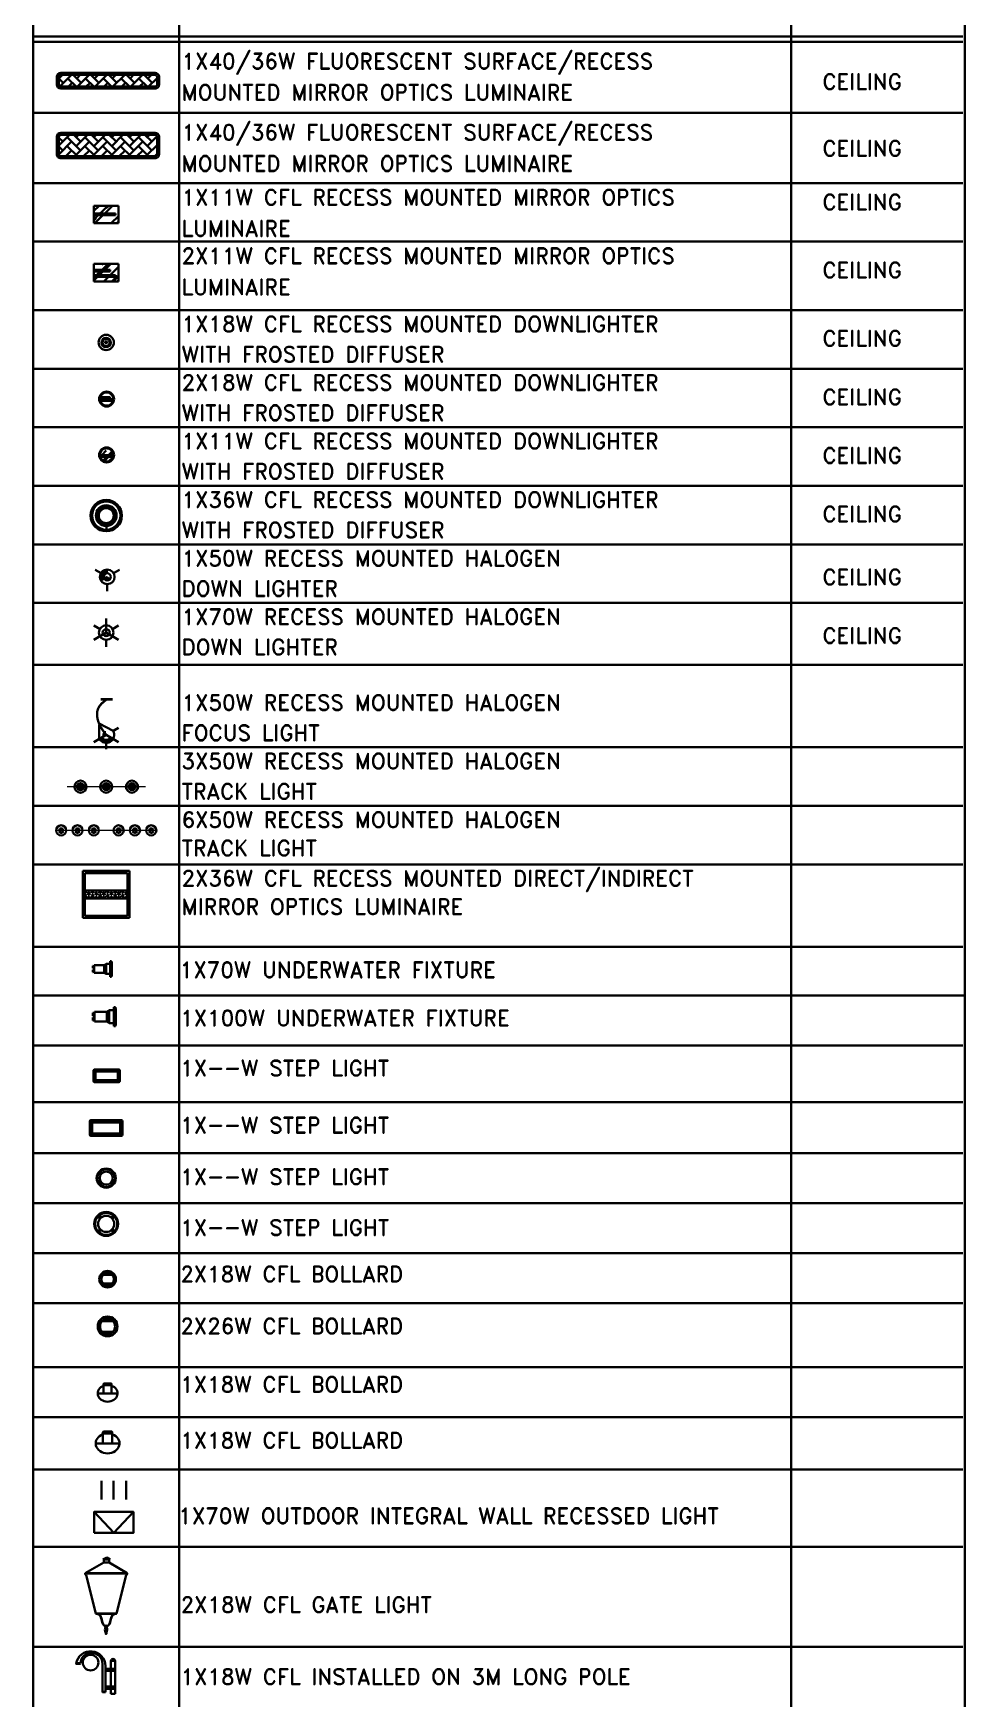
# Model space of a CAD drawing. Header units: inches. Extents: x 2669625 to 18251042, y -990446 to 2819736.
# Drawn here: x 17722201 to 18249753, y 901919 to 1845296 of the extents above; entities that cross this region are included whole.
import ezdxf
from ezdxf.enums import TextEntityAlignment as Align

# ---------------------------------------------------------------- set-up
doc = ezdxf.new("R2010")
doc.units = ezdxf.units.IN
doc.header["$MEASUREMENT"] = 0
doc.layers.add('EMATE_LEGENDS', color=7, linetype='Continuous', lineweight=35)
doc.layers.add('EMATE_LIGHTS', color=6, linetype='Continuous', lineweight=35)
doc.styles.add('ROMAND', font='romand', dxfattribs={"height": 0.08})

# ---------------------------------------------------------------- blocks, each defined once
blk = doc.blocks.new('CFL-1X18R')
for p, q in [((-12, -10), (-12, 10)), ((-12, 10), (-2, 10)), ((-2, -10), (-2, 10)), ((2, -10), (2, 10)), ((2, 10), (12, 10)), ((12, -10), (12, 10)), ((-12, -10), (-2, -10)), ((2, -10), (12, -10))]:
    blk.add_line(p, q)
for radius in [97.5, 60, 47.5]:
    blk.add_circle((0, 0), radius)
at = {"style": 'ROMAND', "flags": 1}
for tag, p in [('WATT', (2, 31)), ('DESC', (2, -183))]:
    blk.add_attdef(tag, text='', height=150, dxfattribs=at).set_placement(p, align=Align.CENTER)
blk = doc.blocks.new('CFL-1X11R')
h = blk.add_hatch()
h.set_pattern_fill('ANSI32', color=256, scale=50, angle=135, style=0)
h.set_pattern_definition([(180, (-85.549, -534.83), (-4e-15, -18.75), []), (180, (-91.799, -528.58), (-4e-15, -18.75), [])])
h.paths.add_polyline_path([(-95, 0, 1), (95, 0, 1)])
h.paths.add_polyline_path([(84, 0, -1), (-84, 0, -1)], flags=16)
h = blk.add_hatch()
h.set_pattern_fill('AR-RROOF', color=256, scale=180, angle=45, style=0)
h.set_pattern_definition([(45, (-85.55, -534.83), (152.735, 407.294), [2700, -360, 900, -180]), (45, (20.1, -301.9), (-296.56, 42), [540, -59.4, 1080, -135]), (45, (-130.1, -363), (576.575, 747.13), [1440, -252, 720, -180])])
h.paths.add_polyline_path([(69, -3), (69, -23), (-81, -23, 0.870121), (84, 0, 1), (-84, 0, 0.008931), (-84, -3)])
for p, q in [((69, -3), (-84, -3)), ((69, -23), (-81, -23)), ((69, -3), (69, -23))]:
    blk.add_line(p, q)
for radius in [95, 84]:
    blk.add_circle((0, 0), radius)
at = {"style": 'ROMAND', "flags": 1}
for tag, p in [('WATT', (-5, 43)), ('DESC', (-5, -171))]:
    blk.add_attdef(tag, text='', height=150, dxfattribs=at).set_placement(p, align=Align.CENTER)
blk = doc.blocks.new('CFL-2X36IN')
h = blk.add_hatch()
h.set_pattern_fill('HEX', color=256, scale=5, style=0)
h.set_pattern_definition([(0, (119.646, 295.673), (0, 27.4963), [15.875, -31.75]), (120, (119.646, 295.673), (-23.8125, -13.7481), [15.875, -31.75]), (60, (135.52, 295.673), (-23.8125, 13.7482), [15.875, -31.75])])
h.paths.add_polyline_path([(272, -50), (272, 50), (-272, 50), (-272, -50)])
for p, q in [((-298, 298), (298, 298)), ((-298, -298), (-298, 298)), ((-272, 272), (272, 272)), ((-272, -272), (-272, 272)), ((272, 272), (272, -272)), ((298, 298), (298, -298)), ((-272, 50), (272, 50)), ((-272, -50), (272, -50)), ((298, -298), (-298, -298)), ((272, -272), (-272, -272))]:
    blk.add_line(p, q)
at = {"style": 'ROMAND', "flags": 1}
for tag, p in [('WATT', (5, 31)), ('DESC', (5, -183))]:
    blk.add_attdef(tag, text='', height=150, dxfattribs=at).set_placement(p, align=Align.CENTER)
blk = doc.blocks.new('HAL-TRA-FC6')
at = {"const_width": 15}
blk.add_lwpolyline([(650, 0), (-650, 0)], dxfattribs=at)
for points, const_width in [([(-573, 12, 0.414214), (-585, 0, 0.131652), (-584, -6, 0.131652)], 25), ([(-365, 12, 0.414214), (-378, 0, 0.131652), (-376, -6, 0.131652)], 25), ([(-158, 12, 0.414214), (-170, 0, 0.131652), (-168, -6, 0.131652)], 25), ([(158, 12, -0.414214), (170, 0, -0.131652), (168, -6, -0.131652)], 25), ([(365, 12, -0.414214), (378, 0, -0.131652), (376, -6, -0.131652)], 25), ([(573, 12, -0.414214), (585, 0, -0.131652), (584, -6, -0.131652)], 25), ([(-603, -18, 0.414214), (-555, -30, 0.131652), (-543, -18, 0.131652)], 20), ([(-396, -18, 0.414214), (-348, -30, 0.131652), (-335, -18, 0.131652)], 20), ([(-188, -18, 0.414214), (-140, -30, 0.131652), (-127, -18, 0.131652)], 20), ([(188, -18, -0.414214), (140, -30, -0.131652), (127, -18, -0.131652)], 20), ([(396, -18, -0.414214), (348, -30, -0.131652), (335, -18, -0.131652)], 20), ([(603, -18, -0.414214), (555, -30, -0.131652), (543, -18, -0.131652)], 20)]:
    blk.add_lwpolyline(points, format="xyb", dxfattribs=dict(const_width=const_width))
for centre, radius in [((-573, 0), 65), ((-573, 0), 25), ((-365, 0), 65), ((-365, 0), 25), ((-158, 0), 65), ((-158, 0), 25), ((158, 0), 65), ((158, 0), 25), ((365, 0), 65), ((365, 0), 25), ((573, 0), 65), ((573, 0), 25)]:
    blk.add_circle(centre, radius)
at = {"style": 'ROMAND', "flags": 1}
for tag, p in [('WATT', (5, 29)), ('DESC', (5, -185))]:
    blk.add_attdef(tag, text='', height=150, dxfattribs=at).set_placement(p, align=Align.CENTER)
blk = doc.blocks.new('HAL-TRA-FC3')
at = {"const_width": 15}
blk.add_lwpolyline([(500, 0), (-500, 0)], dxfattribs=at)
for points, const_width in [([(-328, 12, 0.414214), (-341, 0, 0.131652), (-339, -6, 0.131652)], 25), ([(0, 12, 0.414214), (-12, 0, 0.131652), (-11, -6, 0.131652)], 25), ([(328, 12, -0.414214), (341, 0, -0.131652), (339, -6, -0.131652)], 25), ([(-358, -18, 0.414214), (-311, -30, 0.131652), (-298, -18, 0.131652)], 20), ([(-30, -18, 0.414214), (18, -30, 0.131652), (30, -18, 0.131652)], 20), ([(358, -18, -0.414214), (311, -30, -0.131652), (298, -18, -0.131652)], 20)]:
    blk.add_lwpolyline(points, format="xyb", dxfattribs=dict(const_width=const_width))
for centre, radius in [((-328, 0), 76.7), ((-328, 0), 45), ((-328, 0), 25), ((0, 0), 76.7), ((0, 0), 45), ((0, 0), 25), ((328, 0), 76.7), ((328, 0), 45), ((328, 0), 25)]:
    blk.add_circle(centre, radius)
at = {"style": 'ROMAND', "flags": 1}
for tag, p in [('WATT', (5, 29)), ('DESC', (5, -185))]:
    blk.add_attdef(tag, text='', height=150, dxfattribs=at).set_placement(p, align=Align.CENTER)
blk = doc.blocks.new('HAL-FOC')
h = blk.add_hatch()
h.set_pattern_fill('ANSI31', color=256, style=0)
h.set_pattern_definition([(45, (-112.91174, -157.21408), (-0.08838835, 0.08838835), [])])
h.paths.add_polyline_path([(0, 45), (0, 93, 0.414214), (-93, 0, 0.131652), (-80, -46), (-39, -22, -0.131652), (-45, 0, -0.414214)])
h.paths.add_polyline_path([(39, -22), (0, 0), (-39, -22, 0.57735)])
for p, q in [((-78, 45), (-156, 90)), ((78, 45), (156, 90)), ((0, -90), (0, -180))]:
    blk.add_line(p, q)
for radius in [92.8, 45]:
    blk.add_circle((0, 0), radius)
at = {"style": 'ROMAND', "flags": 1}
for tag, p in [('WATT', (5, 29)), ('DESC', (5, -185))]:
    blk.add_attdef(tag, text='', height=150, dxfattribs=at).set_placement(p, align=Align.CENTER)
blk = doc.blocks.new('HAL-ADJ')
for p, q in [((-91, -300), (88, -396)), ((-87, -497), (-91, -320)), ((78, -402), (156, -357)), ((0, -447), (-155, -537)), ((0, -447), (156, -537)), ((0, -537), (0, -627))]:
    blk.add_line(p, q)
at = {"const_width": 30}
for points in [[(0, -447), (-31, -405), (-57, -367), (-77, -332), (-91, -300), (-102, -272), (-109, -245), (-113, -222), (-115, -200), (-115, -179), (-114, -160), (-112, -143), (-107, -126), (-102, -111), (-94, -96), (-85, -81), (-74, -67), (-62, -53), (-48, -40), (-34, -27), (-21, -16), (-9, -7), (0, 0), (6, 5), (8, 6)], [(-70, 6), (82, 6)]]:
    blk.add_lwpolyline(points, dxfattribs=at)
for points, const_width in [([(0, -422, 0.414214), (-25, -447, 0.131652), (-21, -459, 0.131652)], 50), ([(-60, -482, 0.414214), (35, -507, 0.131652), (61, -482, 0.131652)], 40)]:
    blk.add_lwpolyline(points, format="xyb", dxfattribs=dict(const_width=const_width))
blk.add_arc((0, -447), 101, 210, 30)
at = {"style": 'ROMAND', "flags": 1}
for tag, p in [('WATT', (3, 35)), ('DESC', (3, -179))]:
    blk.add_attdef(tag, text='', height=150, dxfattribs=at).set_placement(p, align=Align.CENTER)
blk = doc.blocks.new('HAL-SPOT')
for p, q in [((-78, 45), (-156, 90)), ((0, 0), (-156, -90)), ((0, 0), (0, 180)), ((0, 0), (156, -90)), ((78, 45), (156, 90)), ((0, -90), (0, -180))]:
    blk.add_line(p, q)
at = {"const_width": 20}
blk.add_lwpolyline([(-30, -18, 0.414214), (18, -30, 0.131652), (30, -18, 0.131652)], format="xyb", dxfattribs=at)
for radius in [92.8, 45]:
    blk.add_circle((0, 0), radius)
at = {"style": 'ROMAND', "flags": 1}
for tag, p in [('WATT', (5, 29)), ('DESC', (5, -185))]:
    blk.add_attdef(tag, text='', height=150, dxfattribs=at).set_placement(p, align=Align.CENTER)
blk = doc.blocks.new('CFL-1X36R')
h = blk.add_hatch()
h.set_pattern_fill('ANSI31', color=256, scale=180, style=0)
h.set_pattern_definition([(45, (-511.831, -305.69), (-15.9099, 15.9099), [])])
h.paths.add_polyline_path([(-132, 0, 1), (132, 0, 1)])
h.paths.add_polyline_path([(95, 0, -1), (-95, 0, -1)], flags=16)
at = {"const_width": 30}
blk.add_lwpolyline([(5, -93), (5, -181)], dxfattribs=at)
for radius in [200, 180, 132, 95]:
    blk.add_circle((0, 0), radius)
at = {"style": 'ROMAND', "flags": 1}
for tag, p in [('WATT', (8, 34)), ('DESC', (8, -180))]:
    blk.add_attdef(tag, text='', height=150, dxfattribs=at).set_placement(p, align=Align.CENTER)
blk = doc.blocks.new('CFL-2X18R')
h = blk.add_hatch()
h.set_pattern_fill('ANSI37', color=256, scale=100, style=0)
h.paths.add_polyline_path([(40, 3), (40, 23), (-81, 23, 0.060481), (-84, 3)])
h.paths.add_polyline_path([(69, -23), (69, -3), (-84, -3, 0.060481), (-81, -23)])
for p, q in [((40, 3), (-84, 3)), ((40, 23), (-81, 23)), ((40, 23), (40, 3)), ((69, -3), (-84, -3)), ((69, -23), (-81, -23)), ((69, -3), (69, -23))]:
    blk.add_line(p, q)
for radius in [95, 84]:
    blk.add_circle((0, 0), radius)
at = {"style": 'ROMAND', "flags": 1}
for tag, p in [('WATT', (8, 34)), ('DESC', (8, -180))]:
    blk.add_attdef(tag, text='', height=150, dxfattribs=at).set_placement(p, align=Align.CENTER)
blk = doc.blocks.new('UN-1X150')
for p, q in [((-22, 48), (-13, 48)), ((-22, 48), (-22, 12)), ((-13, 37), (-22, 37)), ((-13, 23), (-22, 23)), ((-22, 12), (-13, 12)), ((-13, 48), (-13, 12)), ((-13, 42), (0, 42)), ((-13, 18), (0, 18)), ((-10, 40), (-10, 20)), ((-6, 40), (-6, 20)), ((-3, 40), (-3, 20)), ((0, 60), (0, -60)), ((0, 60), (154, 60)), ((184, 84), (154, 60)), ((154, -60), (154, 60)), ((184, 84), (246, 84)), ((184, -84), (184, 84)), ((246, 120), (246, -120)), ((246, 120), (264, 120)), ((264, 120), (264, -120)), ((269, 106), (264, 106)), ((269, 106), (269, -106)), ((-22, -12), (-13, -12)), ((-22, -48), (-22, -12)), ((-13, -23), (-22, -23)), ((-13, -37), (-22, -37)), ((-22, -48), (-13, -48)), ((-13, -48), (-13, -12)), ((-13, -18), (0, -18)), ((-13, -42), (0, -42)), ((-10, -40), (-10, -20)), ((-6, -40), (-6, -20)), ((-3, -40), (-3, -20)), ((0, -60), (154, -60)), ((184, -84), (154, -60)), ((184, -84), (246, -84)), ((246, -120), (264, -120)), ((269, -106), (264, -106))]:
    blk.add_line(p, q)
at = {"style": 'ROMAND', "flags": 1}
for tag, p in [('WATT', (138, 31)), ('DESC', (138, -183))]:
    blk.add_attdef(tag, text='', height=150, dxfattribs=at).set_placement(p, align=Align.CENTER)
blk = doc.blocks.new('UN-1X100')
for p, q in [((-18, 40), (-11, 40)), ((-18, 40), (-18, 10)), ((-11, 31), (-18, 31)), ((-11, 19), (-18, 19)), ((-18, 10), (-11, 10)), ((-11, 40), (-11, 10)), ((-11, 35), (0, 35)), ((-11, 15), (0, 15)), ((-8, 34), (-8, 17)), ((-5, 34), (-5, 17)), ((-2, 34), (-2, 17)), ((0, 50), (0, -50)), ((0, 50), (128, 50)), ((153, 64), (128, 50)), ((128, -50), (128, 50)), ((153, 64), (205, 64)), ((153, -64), (153, 64)), ((205, 100), (205, -100)), ((205, 100), (220, 100)), ((220, 100), (220, -100)), ((224, 88), (220, 88)), ((224, 88), (224, -88)), ((-18, -10), (-11, -10)), ((-18, -40), (-18, -10)), ((-11, -19), (-18, -19)), ((-11, -31), (-18, -31)), ((-18, -40), (-11, -40)), ((-11, -40), (-11, -10)), ((-11, -15), (0, -15)), ((-11, -35), (0, -35)), ((-8, -34), (-8, -17)), ((-5, -34), (-5, -17)), ((-2, -34), (-2, -17)), ((0, -50), (128, -50)), ((153, -64), (128, -50)), ((153, -64), (205, -64)), ((205, -100), (220, -100)), ((224, -88), (220, -88))]:
    blk.add_line(p, q)
at = {"style": 'ROMAND', "flags": 1}
for tag, p in [('WATT', (113, 31)), ('DESC', (113, -183))]:
    blk.add_attdef(tag, text='', height=150, dxfattribs=at).set_placement(p, align=Align.CENTER)
blk = doc.blocks.new('B1X26CFL')
for p, q in [((-151, 0), (151, 0)), ((-60, 0), (-60, 144)), ((-60, 126), (60, 126)), ((-54, 150), (54, 150)), ((60, 0), (60, 144))]:
    blk.add_line(p, q)
for centre, start, end in [((-54, 144), 90, 180), ((54, 144), 0, 90)]:
    blk.add_arc(centre, 6, start, end)
blk.add_ellipse((0, 0), major_axis=(151, 0), ratio=0.843698, start_param=1.978852, end_param=7.445926)
at = {"style": 'ROMAND', "flags": 1}
for tag, p in [('WATT', (0, 44)), ('DESC', (0, -170))]:
    blk.add_attdef(tag, text='', height=150, dxfattribs=at).set_placement(p, align=Align.CENTER)
blk = doc.blocks.new('B1X18CFL')
for p, q in [((-126, 0), (126, 0)), ((-50, 0), (-50, 120)), ((-50, 105), (50, 105)), ((-45, 125), (45, 125)), ((50, 0), (50, 120))]:
    blk.add_line(p, q)
for centre, start, end in [((-45, 120), 90, 180), ((45, 120), 0, 90)]:
    blk.add_arc(centre, 5, start, end)
blk.add_ellipse((0, 0), major_axis=(126, 0), ratio=0.843698, start_param=1.978852, end_param=7.445926)
at = {"style": 'ROMAND', "flags": 1}
for tag, p in [('WATT', (0, 44)), ('DESC', (0, -170))]:
    blk.add_attdef(tag, text='', height=150, dxfattribs=at).set_placement(p, align=Align.CENTER)
blk = doc.blocks.new('B2X26CFL')
for p, q in [((-69, 67), (69, 67)), ((-69, -67), (69, -67))]:
    blk.add_line(p, q)
for radius in [126, 122, 96]:
    blk.add_circle((0, 0), radius)
at = {"style": 'ROMAND', "flags": 1}
for tag, p in [('WATT', (7, 44)), ('DESC', (7, -170))]:
    blk.add_attdef(tag, text='', height=150, dxfattribs=at).set_placement(p, align=Align.CENTER)
blk = doc.blocks.new('B2X18CFL')
for p, q in [((-57, 56), (57, 56)), ((-57, -56), (57, -56))]:
    blk.add_line(p, q)
for radius in [105, 102, 80]:
    blk.add_circle((0, 0), radius)
at = {"style": 'ROMAND', "flags": 1}
for tag, p in [('WATT', (7, 44)), ('DESC', (7, -170))]:
    blk.add_attdef(tag, text='', height=150, dxfattribs=at).set_placement(p, align=Align.CENTER)
blk = doc.blocks.new('1X150ROUND')
for centre, radius in [((0, 0), 153), ((0, 0), 141), ((0, 0), 103), ((-84, 84), 12.5), ((84, 84), 12.5), ((-84, -84), 12.5), ((84, -84), 12.5)]:
    blk.add_circle(centre, radius)
at = {"style": 'ROMAND', "flags": 1}
for tag, p in [('WATT', (2, 27)), ('DESC', (2, -187))]:
    blk.add_attdef(tag, text='', height=150, dxfattribs=at).set_placement(p, align=Align.CENTER)
blk = doc.blocks.new('1X70ROUND')
for centre, radius in [((0, 0), 122), ((0, 0), 112), ((0, 0), 82.5), ((-67, 67), 10), ((67, 67), 10), ((-67, -67), 10), ((67, -67), 10)]:
    blk.add_circle(centre, radius)
at = {"style": 'ROMAND', "flags": 1}
for tag, p in [('WATT', (2, 27)), ('DESC', (2, -187))]:
    blk.add_attdef(tag, text='', height=150, dxfattribs=at).set_placement(p, align=Align.CENTER)
blk = doc.blocks.new('1X150SQ')
for p, q in [((-208, 87), (-208, -88)), ((-202, 87), (-202, -88)), ((-196, 100), (196, 100)), ((-196, 94), (196, 94)), ((-177, 69), (177, 69)), ((-177, 69), (-177, -69)), ((177, 69), (177, -69)), ((202, 87), (202, -88)), ((208, 87), (208, -88)), ((-196, -94), (196, -94)), ((-196, -100), (196, -100)), ((-177, -69), (177, -69))]:
    blk.add_line(p, q)
for centre in [(-191, 82), (0, 82), (191, 82), (-191, -82), (0, -82), (191, -82)]:
    blk.add_circle(centre, 7.2)
for centre, radius, start, end in [((-196, 87), 12.5, 90, 180), ((-196, 87), 6.25, 90, 180), ((196, 87), 12.5, 0, 90), ((196, 87), 6.25, 0, 90), ((-196, -88), 12.5, 180, 270), ((-196, -88), 6.25, 180, 270), ((196, -88), 6.25, 270, 0), ((196, -88), 12.5, 270, 0)]:
    blk.add_arc(centre, radius, start, end)
at = {"style": 'ROMAND', "flags": 1}
for tag, p in [('WATT', (1, 30)), ('DESC', (1, -184))]:
    blk.add_attdef(tag, text='', height=150, dxfattribs=at).set_placement(p, align=Align.CENTER)
blk = doc.blocks.new('1X70SQ')
for p, q in [((-167, 70), (-167, -70)), ((-162, 70), (-162, -70)), ((-157, 80), (156, 80)), ((-157, 75), (156, 75)), ((-142, 55), (-142, -55)), ((-142, 55), (142, 55)), ((142, 55), (142, -55)), ((162, 70), (162, -70)), ((166, 70), (166, -70)), ((-157, -75), (156, -75)), ((-157, -80), (156, -80)), ((-142, -55), (142, -55))]:
    blk.add_line(p, q)
for centre in [(-153, 66), (0, 66), (153, 66), (-153, -66), (0, -66), (153, -66)]:
    blk.add_circle(centre, 5.76)
for centre, radius, start, end in [((-157, 70), 10, 90, 180), ((-157, 70), 5, 90, 180), ((156, 70), 10, 0, 90), ((156, 70), 5, 0, 90), ((-157, -70), 10, 180, 270), ((-157, -70), 5, 180, 270), ((156, -70), 10, 270, 0), ((156, -70), 5, 270, 0)]:
    blk.add_arc(centre, radius, start, end)
at = {"style": 'ROMAND', "flags": 1}
for tag, p in [('WATT', (1, 30)), ('DESC', (1, -184))]:
    blk.add_attdef(tag, text='', height=150, dxfattribs=at).set_placement(p, align=Align.CENTER)
blk = doc.blocks.new('*U470')
for p, q in [((0.213, 0.079), (0.331, 0.079)), ((0.213, 0.001), (0.331, 0.001)), ((0.213, -0.078), (0.331, -0.078))]:
    blk.add_line(p, q)
blk.add_lwpolyline([(0, 0.125), (0.134, 0.125), (0.134, -0.125), (0, -0.125)], close=True)
blk.add_lwpolyline([(0.134, -0.125), (0, 0), (0.134, 0.125)])
blk = doc.blocks.new('EXT1')
at = {"layer": 'EMATE_LIGHTS'}
for p, q in [((1160.23, 307.77), (1160.23, 307.68)), ((1160.36, 307.77), (1160.36, 307.68)), ((1161.78, 302.78), (1161.78, 306.36)), ((1162.15, 302.79), (1162.15, 306.09)), ((1162.15, 305.76), (1163.41, 305.76)), ((1162.15, 305.47), (1163.41, 305.47)), ((1162.83, 306.74), (1163.41, 306.74)), ((1162.85, 302.57), (1162.85, 306.74)), ((1163.41, 302.57), (1163.41, 306.74)), ((1162.15, 303.49), (1163.41, 303.49)), ((1162.15, 303.2), (1163.41, 303.2)), ((1163.41, 302.57), (1162.85, 302.57))]:
    blk.add_line(p, q, dxfattribs=at)
blk.add_circle((1160.27, 306.54), 0.994, dxfattribs=at)
for centre, radius, start, end in [((1160.27, 306.09), 1.88, 0, 170.1547), ((1160.38, 306.38), 1.4, 359.4494, 177.4513), ((1163.12, 306.74), 0.269, 0, 180)]:
    blk.add_arc(centre, radius, start, end, dxfattribs=at)
for centre, major_axis, ratio in [((1158.7, 306.42), (0.292, 0), 0.214057), ((1161.96, 302.79), (0.191, 0), 0.146421)]:
    blk.add_ellipse(centre, major_axis=major_axis, ratio=ratio, dxfattribs=at)
blk.add_spline([(1159.96, 307.48), (1160.02, 307.58), (1160.24, 307.68), (1160.37, 307.68), (1160.6, 307.57), (1160.65, 307.44)], degree=3, dxfattribs=at)
blk = doc.blocks.new('*U469')
at = {"layer": 'EMATE_LIGHTS'}
for p, q in [((1155.62, 322.04), (1157.99, 323.38)), ((1157.88, 323.8), (1158.35, 324.02)), ((1157.88, 323.8), (1158.8, 323.8)), ((1157.99, 323.38), (1157.99, 323.79)), ((1157.99, 323.38), (1158.65, 323.38)), ((1158.35, 324.02), (1158.8, 323.8)), ((1158.65, 323.38), (1158.65, 323.79)), ((1158.65, 323.38), (1160.96, 322.04)), ((1155.62, 322.04), (1160.96, 322.04)), ((1155.62, 322), (1160.96, 322)), ((1155.75, 321.8), (1156.97, 316.92)), ((1160.82, 321.8), (1159.61, 316.92)), ((1156.97, 316.92), (1159.61, 316.92)), ((1156.97, 316.89), (1159.61, 316.89))]:
    blk.add_line(p, q, dxfattribs=at)
for centre, radius in [((1158.29, 315.26), 0.12), ((1158.27, 314.35), 0.0618)]:
    blk.add_circle(centre, radius, dxfattribs=at)
for points in [[(1155.62, 322.04), (1155.65, 321.87), (1155.75, 321.8)], [(1160.96, 322.04), (1160.93, 321.87), (1160.82, 321.8)], [(1158.2, 315.17), (1158.14, 314.99), (1158.29, 314.32)], [(1158.35, 315.17), (1158.41, 314.99), (1158.26, 314.32)]]:
    blk.add_spline(points, degree=3, dxfattribs=at)
for points, knots in [([(1156.97, 316.92), (1157.14, 316.87), (1157.83, 316.66), (1157.65, 315.52), (1158.14, 315.3), (1158.17, 315.29)], [0, 0, 0, 0, 690.891981, 2679.600977, 2833.299312, 2833.299312, 2833.299312, 2833.299312]), ([(1156.98, 316.96), (1157.01, 316.95), (1157.04, 316.94), (1157.1, 316.92), (1157.13, 316.91), (1157.18, 316.89), (1157.21, 316.88), (1157.27, 316.86), (1157.3, 316.84), (1157.35, 316.82), (1157.37, 316.81), (1157.41, 316.78), (1157.43, 316.76), (1157.45, 316.74), (1157.46, 316.74), (1157.46, 316.73), (1157.47, 316.73), (1157.47, 316.72), (1157.48, 316.72), (1157.49, 316.71), (1157.49, 316.7), (1157.51, 316.68), (1157.52, 316.67), (1157.55, 316.64), (1157.56, 316.62), (1157.58, 316.58), (1157.6, 316.56), (1157.62, 316.5), (1157.63, 316.48), (1157.65, 316.42), (1157.66, 316.39), (1157.68, 316.33), (1157.69, 316.31), (1157.71, 316.23), (1157.72, 316.19), (1157.74, 316.11), (1157.75, 316.06), (1157.77, 315.98), (1157.78, 315.94), (1157.8, 315.85), (1157.81, 315.81), (1157.84, 315.74), (1157.85, 315.7), (1157.88, 315.64), (1157.89, 315.61), (1157.91, 315.56), (1157.93, 315.54), (1157.95, 315.5), (1157.97, 315.48), (1157.99, 315.45), (1158.01, 315.44), (1158.04, 315.41), (1158.05, 315.4), (1158.08, 315.38), (1158.08, 315.38), (1158.09, 315.37), (1158.09, 315.37), (1158.1, 315.37), (1158.1, 315.37), (1158.11, 315.36), (1158.11, 315.36), (1158.13, 315.35), (1158.14, 315.35), (1158.16, 315.34), (1158.17, 315.33), (1158.19, 315.33)], [0, 0, 0, 0, 116.417313, 116.417313, 232.834627, 232.834627, 349.25194, 349.25194, 465.669253, 465.669253, 563.334058, 563.334058, 660.998863, 660.998863, 683.547278, 683.547278, 701.948631, 701.948631, 720.349984, 720.349984, 757.15269, 757.15269, 830.758101, 830.758101, 904.363513, 904.363513, 1015.704598, 1015.704598, 1127.045683, 1127.045683, 1238.386768, 1238.386768, 1349.727854, 1349.727854, 1505.876832, 1505.876832, 1662.025809, 1662.025809, 1818.174787, 1818.174787, 1974.323765, 1974.323765, 2130.472743, 2130.472743, 2247.178968, 2247.178968, 2363.885193, 2363.885193, 2457.6168, 2457.6168, 2551.348407, 2551.348407, 2645.080013, 2645.080013, 2674.190627, 2674.190627, 2686.620892, 2686.620892, 2699.051158, 2699.051158, 2723.911689, 2723.911689, 2773.632751, 2773.632751, 2833.299312, 2833.299312, 2833.299312, 2833.299312]), ([(1159.6, 316.96), (1159.57, 316.95), (1159.54, 316.94), (1159.48, 316.92), (1159.45, 316.91), (1159.39, 316.89), (1159.36, 316.88), (1159.31, 316.86), (1159.28, 316.84), (1159.23, 316.82), (1159.21, 316.81), (1159.17, 316.78), (1159.15, 316.76), (1159.13, 316.74), (1159.12, 316.74), (1159.11, 316.73), (1159.11, 316.73), (1159.1, 316.72), (1159.1, 316.72), (1159.09, 316.71), (1159.08, 316.7), (1159.06, 316.68), (1159.05, 316.67), (1159.03, 316.64), (1159.02, 316.62), (1159, 316.58), (1158.98, 316.56), (1158.96, 316.5), (1158.94, 316.48), (1158.92, 316.42), (1158.91, 316.39), (1158.89, 316.33), (1158.89, 316.3), (1158.87, 316.23), (1158.86, 316.19), (1158.84, 316.11), (1158.83, 316.06), (1158.81, 315.98), (1158.8, 315.94), (1158.78, 315.85), (1158.76, 315.81), (1158.74, 315.73), (1158.73, 315.7), (1158.7, 315.63), (1158.69, 315.61), (1158.66, 315.56), (1158.65, 315.54), (1158.62, 315.5), (1158.61, 315.48), (1158.59, 315.45), (1158.57, 315.44), (1158.54, 315.41), (1158.52, 315.4), (1158.5, 315.38), (1158.5, 315.38), (1158.49, 315.37), (1158.49, 315.37), (1158.48, 315.37), (1158.48, 315.37), (1158.47, 315.36), (1158.47, 315.36), (1158.45, 315.35), (1158.44, 315.35), (1158.42, 315.34), (1158.41, 315.33), (1158.39, 315.33)], [0, 0, 0, 0, 116.336789, 116.336789, 232.673577, 232.673577, 349.010366, 349.010366, 465.347155, 465.347155, 563.05482, 563.05482, 660.762485, 660.762485, 683.455171, 683.455171, 701.895761, 701.895761, 720.33635, 720.33635, 757.217529, 757.217529, 830.979887, 830.979887, 904.742245, 904.742245, 1016.132305, 1016.132305, 1127.522365, 1127.522365, 1238.912425, 1238.912425, 1350.302486, 1350.302486, 1506.475262, 1506.475262, 1662.648038, 1662.648038, 1818.820814, 1818.820814, 1974.993591, 1974.993591, 2131.166367, 2131.166367, 2247.783149, 2247.783149, 2364.399932, 2364.399932, 2458.096785, 2458.096785, 2551.793638, 2551.793638, 2645.49049, 2645.49049, 2674.520032, 2674.520032, 2686.803168, 2686.803168, 2699.086305, 2699.086305, 2723.652579, 2723.652579, 2772.785127, 2772.785127, 2832.051636, 2832.051636, 2832.051636, 2832.051636]), ([(1159.61, 316.92), (1159.44, 316.87), (1158.75, 316.66), (1158.93, 315.52), (1158.44, 315.3), (1158.41, 315.29)], [0, 0, 0, 0, 690.891981, 2679.600977, 2832.051636, 2832.051636, 2832.051636, 2832.051636])]:
    blk.add_open_spline(points, degree=3, knots=knots, dxfattribs=at)
blk = doc.blocks.new('FL-MO-1X40')
h = blk.add_hatch()
h.set_pattern_fill('AR-HBONE', color=256, scale=20, style=0)
h.set_pattern_definition([(45, (-26802.25, -2120.76), (9e-15, 113.13708), [240, -80]), (135, (-26745.68, -2064.195), (9e-15, 113.13708), [240, -80])])
edge = h.paths.add_edge_path()
edge.add_ellipse((600, -50), major_axis=(17.7, 17.7), ratio=1, start_angle=225, end_angle=315)
edge.add_line((625, -50), (625, 50))
edge.add_ellipse((600, 50), major_axis=(-17.7, 17.7), ratio=1, start_angle=225, end_angle=315)
edge.add_line((600, 75), (-600, 75))
edge.add_ellipse((-600, 50), major_axis=(-17.7, 17.7), ratio=1, start_angle=-45, end_angle=45)
edge.add_line((-625, 50), (-625, -50))
edge.add_ellipse((-600, -50), major_axis=(17.7, 17.7), ratio=1, start_angle=135, end_angle=225)
edge.add_line((-600, -75), (600, -75))
for p, q in [((-650, -50), (-650, 50)), ((-625, -50), (-625, 50)), ((-600, 100), (600, 100)), ((-600, 75), (600, 75)), ((625, 50), (625, -50)), ((650, 50), (650, -50)), ((600, -75), (-600, -75)), ((600, -100), (-600, -100))]:
    blk.add_line(p, q)
for centre, major_axis, start_param, end_param in [((-600, 50), (-35.4, 35.4), -0.785398, 0.785398), ((-600, 50), (-17.7, 17.7), -0.785398, 0.785398), ((600, 50), (-35.4, 35.4), 3.926991, 5.497787), ((600, 50), (-17.7, 17.7), 3.926991, 5.497787), ((-600, -50), (-35.4, 35.4), 0.785398, 2.356194), ((-600, -50), (17.7, 17.7), 2.356194, 3.926991), ((600, -50), (17.7, 17.7), 3.926991, 5.497787), ((600, -50), (-35.4, 35.4), 2.356194, 3.926991)]:
    blk.add_ellipse(centre, major_axis=major_axis, ratio=1, start_param=start_param, end_param=end_param)
at = {"style": 'ROMAND', "flags": 1}
for tag, p in [('WATT', (-19, 27)), ('DESC', (-19, -187))]:
    blk.add_attdef(tag, text='', height=150, dxfattribs=at).set_placement(p, align=Align.CENTER)
blk = doc.blocks.new('FL-MO-2X40')
h = blk.add_hatch()
h.set_pattern_fill('AR-HBONE', color=256, scale=20, style=0)
h.set_pattern_definition([(45, (-1693.15, 639.375), (9e-15, 113.137), [240, -80]), (135, (-1636.58, 695.94), (9e-15, 113.137), [240, -80])])
edge = h.paths.add_edge_path()
edge.add_ellipse((-600, 112), major_axis=(-17.7, 17.7), ratio=1, start_angle=-45, end_angle=45)
edge.add_line((-625, 112), (-625, -112))
edge.add_ellipse((-600, -112), major_axis=(17.7, 17.7), ratio=1, start_angle=135, end_angle=225)
edge.add_line((-600, -137), (600, -137))
edge.add_ellipse((600, -112), major_axis=(-17.7, 17.7), ratio=1, start_angle=135, end_angle=225)
edge.add_line((625, -112), (625, 112))
edge.add_ellipse((600, 112), major_axis=(17.7, 17.7), ratio=1, start_angle=315, end_angle=405)
edge.add_line((600, 137), (-600, 137))
for p, q in [((-650, -112), (-650, 112)), ((-625, -112), (-625, 112)), ((-600, 162), (600, 162)), ((-600, 137), (600, 137)), ((625, 112), (625, -112)), ((650, 112), (650, -112)), ((600, -137), (-600, -137)), ((600, -162), (-600, -162))]:
    blk.add_line(p, q)
for centre, major_axis, start_param, end_param in [((-600, 112), (35.4, 35.4), 0.785398, 2.356194), ((-600, 112), (-17.7, 17.7), -0.785398, 0.785398), ((600, 112), (35.4, 35.4), 5.497787, 7.068583), ((600, 112), (17.7, 17.7), 5.497787, 7.068583), ((-600, -112), (35.4, 35.4), 2.356194, 3.926991), ((-600, -112), (17.7, 17.7), 2.356194, 3.926991), ((600, -112), (-17.7, 17.7), 2.356194, 3.926991), ((600, -112), (-35.4, 35.4), 2.356194, 3.926991)]:
    blk.add_ellipse(centre, major_axis=major_axis, ratio=1, start_param=start_param, end_param=end_param)
at = {"style": 'ROMAND', "flags": 1}
for tag, p in [('WATT', (-9, 32)), ('DESC', (-9, -181))]:
    blk.add_attdef(tag, text='', height=150, dxfattribs=at).set_placement(p, align=Align.CENTER)
blk = doc.blocks.new('*U475')
h = blk.add_hatch()
h.set_pattern_fill('AR-RROOF', color=256, scale=180, angle=45, style=0)
h.set_pattern_definition([(45, (-127.63, -440.13), (152.735, 407.294), [2700, -360, 900, -180]), (45, (-21.99, -207.21), (-296.56, 42), [540, -59.4, 1080, -135]), (45, (-172.18, -268.31), (576.575, 747.13), [1440, -252, 720, -180])])
h.paths.add_polyline_path([(156, 112), (-156, 112), (-156, -112), (156, -112)])
for p, q in [((-156, 112), (-156, -112)), ((156, 112), (-156, 112)), ((117, 12), (-156, 12)), ((117, 12), (117, -8)), ((156, -112), (156, 112)), ((117, -8), (-156, -8)), ((156, -112), (-156, -112))]:
    blk.add_line(p, q)
at = {"style": 'ROMAND', "flags": 1}
for tag, p in [('WATT', (18, -291)), ('DESC', (18, -505))]:
    blk.add_attdef(tag, text='', height=150, dxfattribs=at).set_placement(p, align=Align.CENTER)
blk = doc.blocks.new('*U476')
h = blk.add_hatch()
h.set_pattern_fill('ANGLE', color=256, scale=50, angle=405, style=0)
h.set_pattern_definition([(45, (-127.627, -440.134), (-9.72272, 9.72272), [10, -3.75]), (135, (-127.627, -440.134), (-9.72272, -9.72272), [10, -3.75])])
h.paths.add_polyline_path([(-156, 34), (-156, 14), (50, 14), (50, 34)])
h.paths.add_polyline_path([(-156, -35), (-156, -55), (117, -55), (117, -35)])
h = blk.add_hatch()
h.set_pattern_fill('AR-RROOF', color=256, scale=180, angle=405, style=0)
h.set_pattern_definition([(45, (-127.63, -440.13), (152.735, 407.294), [2700, -360, 900, -180]), (45, (-21.99, -207.21), (-296.56, 42), [540, -59.4, 1080, -135]), (45, (-172.18, -268.31), (576.575, 747.13), [1440, -252, 720, -180])])
h.paths.add_polyline_path([(-156, 112), (-156, -113), (156, -113), (156, 112)])
for p, q in [((-156, 112), (-156, -113)), ((156, 112), (-156, 112)), ((50, 34), (-156, 34)), ((50, 14), (-156, 14)), ((50, 34), (50, 14)), ((156, -113), (156, 112)), ((117, -35), (-156, -35)), ((117, -55), (-156, -55)), ((156, -113), (-156, -113)), ((117, -35), (117, -55))]:
    blk.add_line(p, q)
at = {"style": 'ROMAND', "flags": 1}
for tag, p in [('WATT', (18, -291)), ('DESC', (18, -505))]:
    blk.add_attdef(tag, text='', height=150, dxfattribs=at).set_placement(p, align=Align.CENTER)

msp = doc.modelspace()

# ---------------------------------------------------------------- linework, layer by layer
at = {"layer": 'EMATE_LEGENDS'}
for p, q in [((17722201, 1843485), (18248776, 1843485)), ((17722201, 1840460), (18248776, 1840460)), ((17722201, 1800221), (18248776, 1800221)), ((17722201, 1760462), (18248776, 1760462)), ((17722201, 1727287), (18248776, 1727287)), ((17722201, 1688496), (18248776, 1688496)), ((17722201, 1655321), (18248776, 1655321)), ((17722201, 1622146), (18248776, 1622146)), ((17722201, 1622146), (18248776, 1622146)), ((17722201, 1588971), (18248776, 1588971)), ((17722201, 1555796), (18248776, 1555796)), ((17722201, 1522620), (18248776, 1522620)), ((17722201, 1487595), (18248776, 1487595)), ((17722201, 1440873), (18248776, 1440873)), ((17722201, 1407698), (18248776, 1407698)), ((17722201, 1374523), (18248776, 1374523)), ((17722201, 1327802), (18248776, 1327802)), ((17722554, 1300262), (18249129, 1300262)), ((17722201, 1271925), (18248776, 1271925)), ((17722201, 1239776), (18248776, 1239776)), ((17722201, 1210925), (18248776, 1210925)), ((17722201, 1182588), (18248776, 1182588)), ((17722201, 1154252), (18248776, 1154252)), ((17722201, 1125915), (18248776, 1125915)), ((17722201, 1089776), (18248776, 1089776)), ((17722201, 1089776), (18248776, 1089776)), ((17722201, 1089776), (18248776, 1089776)), ((17722201, 1061440), (18248776, 1061440)), ((17722201, 1031662), (18248776, 1031662)), ((17722201, 987969), (18248776, 987969)), ((17722201, 931296), (18248776, 931296))]:
    msp.add_line(p, q, dxfattribs=at)
msp.add_lwpolyline([(17722201, 2819736), (18249753, 2819736), (18249753, -978583), (17722201, -978583)], close=True, dxfattribs=at)
for points in [[(17804777, 2819736), (17804777, -978583)], [(18151545, 2819736), (18151545, -978583)]]:
    msp.add_lwpolyline(points, dxfattribs=at)

# ---------------------------------------------------------------- block references
at = {"layer": 'EMATE_LIGHTS'}
for name, p, xscale, yscale, zscale in [('FL-MO-1X40', (17764470, 1818417), 44.5234848398586, 44.5234848398586, 44.5234848398586), ('FL-MO-2X40', (17764470, 1781720), 44.5234848398586, 44.5234848398586, 44.5234848398586), ('*U475', (17763489, 1742644), 44.5234848398586, 44.5234848398586, 44.5234848398586), ('*U476', (17763489, 1709801), 44.5234848398586, 44.5234848398586, 44.5234848398586), ('CFL-1X18R', (17763489, 1670179), 44.5234848398586, 44.5234848398586, 4452.348483985859), ('CFL-2X18R', (17763733, 1638130), 44.5234848398586, 44.5234848398586, 44.5234848398586), ('CFL-1X11R', (17763688, 1606471), 44.5234848398586, 44.5234848398586, 4452.348483985859), ('CFL-1X36R', (17763489, 1572111), 44.5234848398586, 44.5234848398586, 44.5234848398586), ('HAL-FOC', (17764099, 1537393), 44.5234848398586, 44.5234848398586, 44.5234848398586), ('HAL-SPOT', (17763489, 1505818), 44.5234848398586, 44.5234848398586, 44.5234848398586), ('HAL-ADJ', (17763468, 1467758), 44.5234848398586, 44.5234848398586, 44.5234848398586), ('HAL-TRA-FC3', (17763489, 1418537), 44.5234848398586, 44.5234848398586, 44.5234848398586), ('HAL-TRA-FC6', (17763489, 1393788), 44.5234848398586, 44.5234848398586, 44.5234848398586), ('CFL-2X36IN', (17763489, 1357511), 44.5234848398586, 44.5234848398586, 44.5234848398586), ('UN-1X100', (17756669, 1315300), 44.5234848398586, 44.5234848398586, 44.5234848398586), ('UN-1X150', (17756917, 1288245), 44.5234848398586, 44.5234848398586, 44.5234848398586), ('1X70SQ', (17763745, 1254799), 44.5234848398586, 44.5234848398586, 44.5234848398586), ('1X150SQ', (17763489, 1225206), 44.5234848398586, 44.5234848398586, 44.5234848398586), ('1X70ROUND', (17763489, 1196802), 44.5234848398586, 44.5234848398586, 44.5234848398586), ('1X150ROUND', (17763489, 1170877), 44.5234848398586, 44.5234848398586, 44.5234848398586), ('B2X18CFL', (17764271, 1139540), 44.5234848398586, 44.5234848398586, 44.5234848398586), ('B2X26CFL', (17764271, 1112807), 44.5234848398586, 44.5234848398586, 44.5234848398586), ('B1X18CFL', (17764271, 1074891), 44.5234848398586, 44.5234848398586, 44.5234848398586), ('B1X26CFL', (17764271, 1046545), 44.5234848398586, 44.5234848398586, 44.5234848398586), ('*U469', (12606383, -460827), 4452.348483985859, 4452.348483985859, 4452.348483985859), ('EXT1', (12588742, -442434), 4452.348483985859, 4452.348483985859, 4452.348483985859)]:
    msp.add_blockref(name, p, dxfattribs=dict(at, xscale=xscale, yscale=yscale, zscale=zscale))
at = {"layer": 'EMATE_LIGHTS', "xscale": 89046.96967971612, "yscale": 89046.96967971612, "zscale": 89046.96967971612, "rotation": 89.88902651310691}
msp.add_blockref('*U470', (17767739, 995808), dxfattribs=at)

# ---------------------------------------------------------------- texts
at = {"layer": 'EMATE_LEGENDS', "style": 'ROMAND'}
for s, p in [('1X40/36W FLUORESCENT SURFACE/RECESS ', (17806210, 1825048)), ('CEILING', (18169118, 1813504)), ('MOUNTED MIRROR OPTICS LUMINAIRE', (17806210, 1807349)), ('1X40/36W FLUORESCENT SURFACE/RECESS ', (17806210, 1784809)), ('CEILING', (18169118, 1775696)), ('MOUNTED MIRROR OPTICS LUMINAIRE', (17806210, 1767110)), ('1X11W CFL RECESS MOUNTED MIRROR OPTICS ', (17806210, 1747977)), ('CEILING', (18169118, 1745224)), ('LUMINAIRE ', (17806210, 1730278)), ('2X11W CFL RECESS MOUNTED MIRROR OPTICS ', (17806210, 1714802)), ('CEILING', (18169118, 1706716)), ('LUMINAIRE ', (17806210, 1697103)), ('1X18W CFL RECESS MOUNTED DOWNLIGHTER ', (17806210, 1676194)), ('CEILING', (18169118, 1668042)), ('WITH FROSTED DIFFUSER', (17806210, 1659030)), ('2X18W CFL RECESS MOUNTED DOWNLIGHTER ', (17806210, 1643019)), ('CEILING', (18169118, 1634867)), ('WITH FROSTED DIFFUSER', (17806210, 1625855)), ('1X11W CFL RECESS MOUNTED DOWNLIGHTER ', (17806210, 1609844)), ('CEILING', (18169118, 1601692)), ('WITH FROSTED DIFFUSER', (17806210, 1592680)), ('1X36W CFL RECESS MOUNTED DOWNLIGHTER ', (17806210, 1576668)), ('CEILING', (18169118, 1568517)), ('WITH FROSTED DIFFUSER', (17806210, 1559505)), ('1X50W RECESS MOUNTED HALOGEN ', (17806210, 1543493)), ('CEILING', (18169118, 1532869)), ('DOWN LIGHTER', (17806210, 1526330)), ('1X70W RECESS MOUNTED HALOGEN ', (17806210, 1510318)), ('DOWN LIGHTER', (17806210, 1493155)), ('CEILING', (18169118, 1499694)), ('1X50W RECESS MOUNTED HALOGEN ', (17806210, 1461746)), ('FOCUS LIGHT', (17806210, 1444583)), ('3X50W RECESS MOUNTED HALOGEN ', (17806210, 1428571)), ('TRACK LIGHT', (17806210, 1411408)), ('6X50W RECESS MOUNTED HALOGEN ', (17806210, 1395396)), ('TRACK LIGHT', (17806210, 1379315)), ('2X36W CFL RECESS MOUNTED DIRECT/INDIRECT', (17806210, 1362221)), ('MIRROR OPTICS LUMINAIRE', (17806210, 1346139)), ('1X70W UNDERWATER FIXTURE', (17805229, 1310343)), ('1X100W UNDERWATER FIXTURE', (17805477, 1283001)), ('1X--W STEP LIGHT', (17805477, 1254664)), ('1X--W STEP LIGHT', (17805477, 1222341)), ('1X--W STEP LIGHT', (17805477, 1193096)), ('1X--W STEP LIGHT', (17805477, 1164364)), ('2X18W CFL BOLLARD', (17805477, 1137997)), ('2X26W CFL BOLLARD', (17805477, 1108541)), ('1X18W CFL BOLLARD', (17805477, 1075520)), ('1X18W CFL BOLLARD', (17805477, 1043874))]:
    msp.add_text(s, height=8904.7, dxfattribs=at).set_placement(p)
at = {"layer": 'EMATE_LEGENDS', "linetype": 'Continuous', "char_height": 8904.7, "attachment_point": 1, "style": 'ROMAND'}
for s, insert in [('1X70W OUTDOOR INTEGRAL WALL RECESSED LIGHT', (17804418, 1009966)), ('2X18W CFL GATE LIGHT', (17805665, 959659)), ('1X18W CFL INSTALLED ON 3M LONG POLE', (17805665, 918836))]:
    msp.add_mtext(s, dxfattribs=dict(at, insert=insert))

doc.saveas('drawing.dxf')
